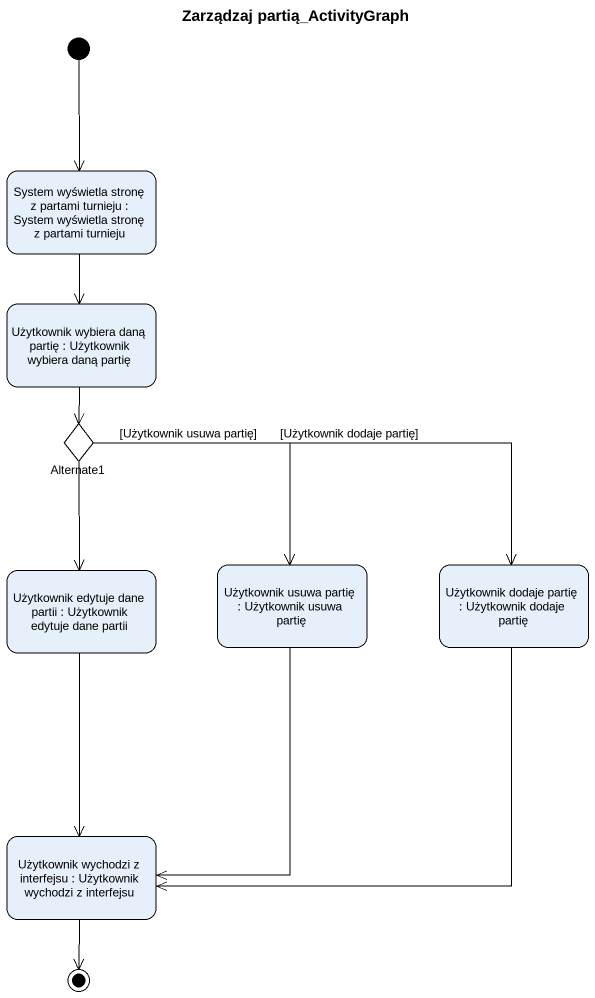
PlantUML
@startuml
title Zarządzaj partią_ActivityGraph
hide empty description
state "System wyświetla stronę z partami turnieju : System wyświetla stronę z partami turnieju" as System_wyświetla_stronę_z
state "Użytkownik wybiera daną partię : Użytkownik wybiera daną partię" as Użytkownik_wybiera_daną
state Alternate1 <<choice>>
state "Użytkownik edytuje dane partii : Użytkownik edytuje dane partii" as Użytkownik_edytuje_dane
state "Użytkownik usuwa partię : Użytkownik usuwa partię" as Użytkownik_usuwa_partię
state "Użytkownik dodaje partię : Użytkownik dodaje partię" as Użytkownik_dodaje_partię
state "Użytkownik wychodzi z interfejsu : Użytkownik wychodzi z interfejsu" as Użytkownik_wychodzi_z
[*] --> System_wyświetla_stronę_z
System_wyświetla_stronę_z --> Użytkownik_wybiera_daną
Użytkownik_wybiera_daną --> Alternate1
Alternate1 --> Użytkownik_edytuje_dane
Alternate1 --> Użytkownik_usuwa_partię : [Użytkownik usuwa partię]
Alternate1 -right-> Użytkownik_dodaje_partię : [Użytkownik dodaje partię]
Użytkownik_edytuje_dane --> Użytkownik_wychodzi_z
Użytkownik_usuwa_partię --> Użytkownik_wychodzi_z
Użytkownik_dodaje_partię --> Użytkownik_wychodzi_z
Użytkownik_wychodzi_z --> [*]
@enduml
